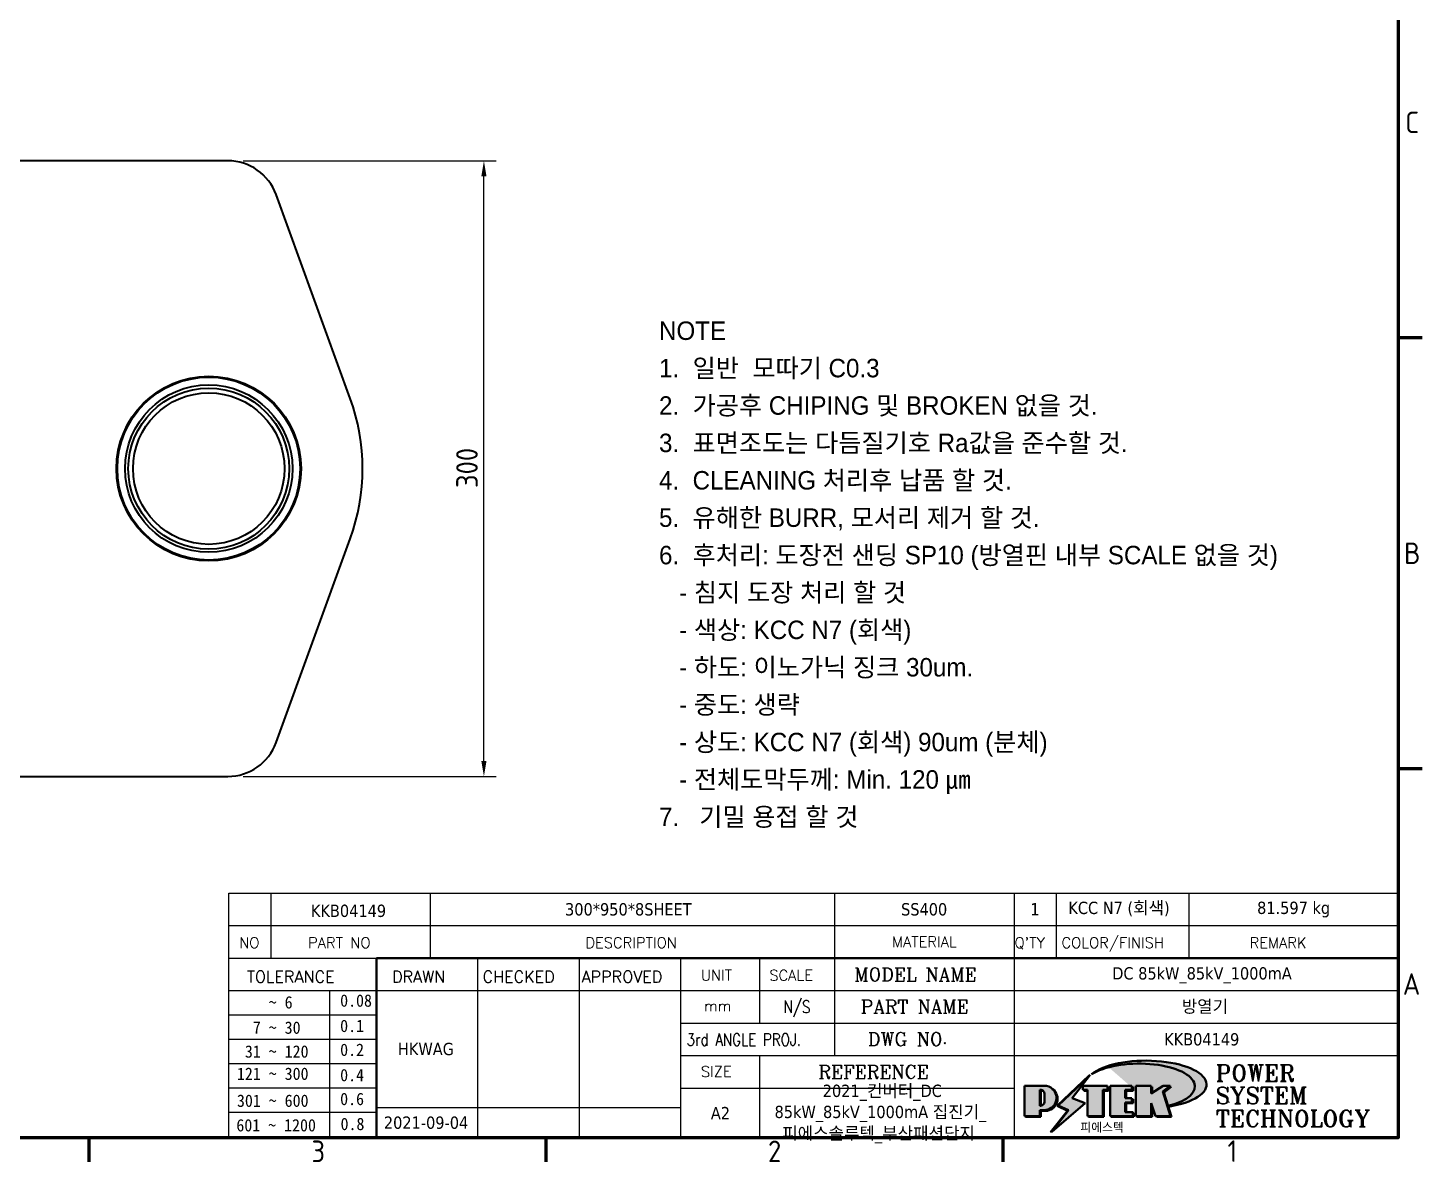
# Model space of a CAD drawing. Header units: millimetres. Extents: x 0 to 1782, y 0 to 1260.
# Drawn here: x 1084 to 1764, y 18 to 571 of the extents above; entities that cross this region are included whole.
import ezdxf
from ezdxf.enums import TextEntityAlignment as Align

# ---------------------------------------------------------------- set-up
doc = ezdxf.new("R2010")
doc.units = ezdxf.units.MM
doc.header["$LTSCALE"] = 3
doc.layers.get('0').update_dxf_attribs({"color": 3, "lineweight": 25})
for name, color, linetype, lineweight in [('가시적인 것(ISO)', 3, 'Continuous', 40), ('경계(ISO)', 7, 'Continuous', 70), ('기호(ISO)', 7, 'Continuous', 25), ('제목(ISO)', 7, 'Continuous', 50), ('치수(ISO)', 7, 'Continuous', 25), ('해치(ISO)', 7, 'Continuous', 18)]:
    doc.layers.add(name, color=color, linetype=linetype, lineweight=lineweight)
doc.styles.add('HAN_291', font='')
doc.styles.add('HAN_370', font='', dxfattribs={"width": 2})
doc.styles.add('ISO Proportional', font='arial.ttf')
doc.styles.add('RC_284', font='ROMANC.shx')
doc.styles.add('RC_287', font='ROMANC.shx')
doc.styles.add('RC_292', font='ROMANC.shx')
doc.styles.add('ROMANT_294', font='romant.shx')
doc.styles.add('문자 텍스트_PSTEK_POSCO', font='isocp.shx')
doc.styles.add('치수 텍스트_PSTEK_POSCO', font='isocp.shx')
doc.styles.add('텍스트 스타일198', font='tahoma.ttf')
doc.styles.add('텍스트 스타일333', font='ROMANC.shx', dxfattribs={"width": 0.800000011920929})
doc.styles.get('HAN_291').set_extended_font_data('GulimChe')
doc.styles.get('HAN_370').set_extended_font_data('GulimChe')
doc.dimstyles.new('치수_PSTEK_POSCO', dxfattribs={"dimscale": 3, "dimtxt": 3.5, "dimasz": 2.5, "dimexe": 2, "dimexo": 2.5, "dimgap": 1, "dimtad": 1, "dimrnd": 1e-08, "dimdsep": 46, "dimtxsty": '치수 텍스트_PSTEK_POSCO', "dimcen": 0.09, "dimdle": 10, "dimclrd": 7, "dimclre": 7, "dimclrt": 2, "dimadec": 1, "dimazin": 2, "dimtfac": 1, "dimtmove": 0, "dimatfit": 3, "dimfxl": 0, "dimtolj": 1, "dimlwd": -1, "dimlwe": -1, "dimarcsym": 0})

# ---------------------------------------------------------------- blocks, each defined once
blk = doc.blocks.new('경계 Default Border')
at = {"layer": '경계(ISO)'}
for p, q in [((584.0000152587891, 140), (587.9000091552734, 140)), ((584.0000152587891, 70), (587.9000091552734, 70)), ((371.25, 10), (371.25, 6.100000143051147)), ((445.4999923706055, 10), (445.4999923706055, 6.100000143051147)), ((519.7499847412109, 10), (519.7499847412109, 6.100000143051147))]:
    blk.add_line(p, q, dxfattribs=at)
at = {"layer": '경계(ISO)', "flags": 128}
blk.add_lwpolyline([(10, 10), (10, 410), (584.0000152587891, 410), (584.0000152587891, 10), (10, 10)], dxfattribs=at)
at = {"layer": '경계(ISO)', "color": 2, "char_height": 3.499999940395355, "attachment_point": 7, "style": '문자 텍스트_PSTEK_POSCO'}
for s, insert in [('C', (585.1519627901149, 173.2166269677691)), ('B', (584.9579818578792, 103.2166269677691)), ('A', (584.7668009327638, 33.24165676429402)), ('3', (407.4049628911206, 6.066626997571438)), ('2', (481.6073627700749, 6.066626997571438)), ('1', (556.2754104957878, 6.100000059604644))]:
    blk.add_mtext(s, dxfattribs=dict(at, insert=insert))
blk = doc.blocks.new('제목 블록 PSTEK')
for color, points in [(252, [(317.2195697678507, 17.0593801673321), (322.0326348870767, 21.62682475217465), (322.2781991042243, 21.94392121864296), (317.0471853425802, 16.97985676345368), (318.7512090904202, 16.1899260703855), (316.0018030350395, 12.71868385740789), (316.3356552234328, 13.00206718743325), (318.9235935156908, 16.2694494742633)]), (5, [(321.6183518841322, 17.4193704504104), (319.5281351041078, 18.24969419629727), (322.4505835294948, 22.02344462252142), (317.2195697678507, 17.0593801673321), (318.9235935156908, 16.2694494742633), (316.1741874603099, 12.79820726128571)]), (1, [(324.4839107253602, 19.60711530335299), (325.2419748254881, 19.60711530335299), (325.2419748254881, 20.25857663940324), (321.2266040451076, 20.25857663940324), (321.2266040451076, 19.60711530335299), (321.9846681452406, 19.60711530335299), (321.9846681452406, 15.3430047401139), (324.4839107253602, 15.3430047401139)]), (252, [(321.9846681452406, 19.60711530335299), (321.4042753185749, 19.60711530335299), (321.4042753185749, 19.45905590879572), (321.9846681452406, 19.45905590879572)]), (252, [(324.6615819988275, 19.45905590879572), (325.4196460989604, 19.45905590879572), (325.4196460989604, 20.11051724484596), (325.2419748254881, 20.11051724484596), (325.2419748254881, 19.60711530335299), (324.4839107253602, 19.60711530335299), (324.4839107253602, 15.3430047401139), (322.1623394187076, 15.3430047401139), (322.1623394187076, 15.19494534555726), (324.6615819988275, 15.19494534555726)]), (1, [(329.2277337269622, 20.25857663940324), (325.65654113025, 20.25857663940324), (325.65654113025, 15.3430047401139), (329.3580259941756, 15.3430047401139), (329.3580259941756, 15.9944660761648), (328.1137701654877, 15.9944660761648), (328.1137701654877, 17.56360607323003), (329.2277337269622, 17.56360607323003), (329.2277337269622, 18.25543873810179), (328.1137701654877, 18.25543873810179), (328.1137701654877, 19.60711530335299), (329.2277337269622, 19.60711530335299)]), (252, [(328.2914414389548, 19.45905590879572), (329.4054050004294, 19.45905590879572), (329.4054050004294, 20.11051724484596), (329.2277337269622, 20.11051724484596), (329.2277337269622, 19.60711530335299), (328.1137701654877, 19.60711530335299), (328.1137701654877, 18.25543873810179), (328.2914414389548, 18.25543873810179)]), (1, [(332.3312149849806, 20.25857663940324), (329.8592894925411, 20.25857663940324), (329.8592894925411, 15.3430047401139), (332.3312149849806, 15.3430047401139), (332.3312149849806, 17.4318630164523), (333.0701931098801, 15.3430047401139), (335.4855464857051, 15.3430047401139), (334.2514536401189, 19.30614745124769), (335.4379594596742, 20.25857663940324), (334.3071782107978, 20.25857663940324), (332.3312149849806, 18.99741471888304)]), (252, [(332.5088862584528, 20.1105172448466), (332.3312149849806, 20.1105172448466), (332.3312149849806, 18.99741471888368), (332.5088862584528, 19.11081371413894)]), (252, [(335.6156307331414, 20.11051724484596), (335.2535118015555, 20.11051724484596), (334.2514536401189, 19.30614745124769), (335.4855464857051, 15.3430047401139), (333.1954852176545, 15.3430047401139), (333.2478643833523, 15.19494534555726), (335.6632177591723, 15.19494534555726), (334.4291249135862, 19.15808805669106)]), (252, [(328.2914414389548, 17.41554667867274), (329.4054050004294, 17.41554667867274), (329.4054050004294, 18.10737934354514), (329.2277337269622, 18.10737934354514), (329.2277337269622, 17.56360607323003), (328.1137701654877, 17.56360607323003), (328.1137701654877, 15.9944660761648), (328.2914414389548, 15.9944660761648)]), (252, [(332.5088862584528, 16.92964231796647), (332.3312149849806, 17.43186301645164), (332.3312149849806, 15.3430047401139), (330.0369607660135, 15.3430047401139), (330.0369607660135, 15.19494534555726), (332.5088862584528, 15.19494534555726)]), (252, [(329.5356972676428, 15.8464066816075), (329.3580259941756, 15.8464066816075), (329.3580259941756, 15.3430047401139), (325.8342124037171, 15.3430047401139), (325.8342124037171, 15.19494534555726), (329.5356972676428, 15.19494534555726)])]:
    blk.add_hatch(color=color).paths.add_polyline_path(points)
h = blk.add_hatch(color=1)
edge = h.paths.add_edge_path(flags=0)
edge.add_line((314.2242174273352, 19.60711530335299), (314.2242174273352, 17.00126995915134))
edge.add_line((314.2242174273352, 17.00126995915134), (314.3485873187598, 17.00126995915134))
edge.add_arc((314.3485873187598, 17.6527312952023), 0.6514613360509371, 270, 360)
edge.add_line((315.0000486548106, 17.6527312952023), (315.0000486548106, 18.95565396730211))
edge.add_arc((314.3485873187598, 18.95565396730212), 0.6514613360508712, 0, 90)
edge.add_line((314.3485873187598, 19.60711530335299), (314.2242174273352, 19.60711530335299))
edge = h.paths.add_edge_path()
edge.add_arc((314.9847713324306, 18.28938669179658), 1.969189947606664, 269.9999999999959, 450)
edge.add_line((314.9847713324306, 20.25857663940318), (311.7664314776902, 20.25857663940324))
edge.add_line((311.7664314776902, 20.25857663940324), (311.7664314776902, 15.3430047401139))
edge.add_line((311.7664314776902, 15.3430047401139), (314.2242174273352, 15.3430047401139))
edge.add_line((314.2242174273352, 15.3430047401139), (314.2242174273352, 16.32019674418991))
edge.add_line((314.2242174273352, 16.32019674418991), (314.9847713324307, 16.32019674418991))
h = blk.add_hatch(color=252)
edge = h.paths.add_edge_path()
edge.add_arc((314.9847713324309, 18.28938669179657), 1.969189947606666, 270, 406.8278729790604)
edge.add_arc((315.1624426058984, 18.1413272972396), 1.969189947606962, -90, 53.560984836317004, ccw=False)
edge.add_line((315.1624426058984, 16.17213734963263), (314.4018887008024, 16.17213734963263))
edge.add_line((314.4018887008024, 16.17213734963263), (314.4018887008024, 15.19494534555726))
edge.add_line((314.4018887008024, 15.19494534555726), (311.9441027511573, 15.19494534555726))
edge.add_line((311.9441027511573, 15.19494534555726), (311.9441027511573, 15.3430047401139))
edge.add_line((311.9441027511573, 15.3430047401139), (314.2242174273352, 15.3430047401139))
edge.add_line((314.2242174273352, 15.3430047401139), (314.2242174273352, 16.32019674418991))
edge.add_line((314.2242174273352, 16.32019674418991), (314.9847713324309, 16.32019674418991))
h = blk.add_hatch(color=252)
edge = h.paths.add_edge_path()
edge.add_line((314.4018887008024, 19.45905590879572), (314.5262585922315, 19.45905590879572))
edge.add_arc((314.5262585922314, 18.80759457274939), 0.6514613360463194, 60.4189348879147, 90.00000000000318, ccw=False)
edge.add_arc((314.3485873187602, 18.95565396730057), 0.6514613360524251, 39.96992292766206, 90.00000000009999)
edge.add_line((314.3485873187591, 19.60711530335307), (314.2242174273352, 19.60711530335298))
edge.add_line((314.2242174273352, 19.60711530335299), (314.2242174273352, 17.00126995915134))
edge.add_line((314.2242174273352, 17.00126995915134), (314.3485873187591, 17.00126995915134))
edge.add_arc((314.3485873187568, 17.652731295233), 0.6514613360816299, 270.0000000002, 274.6930825552478)
edge.add_line((314.4018887008024, 17.0034541317032), (314.4018887008024, 19.45905590879572))
at = {"layer": '해치(ISO)', "true_color": 0x27d1fc}
h = blk.add_hatch(color=140, dxfattribs=at)
edge = h.paths.add_edge_path()
edge.add_ellipse((330.3660919371412, 20.15576403068321), major_axis=(9.100907360794343, 0), ratio=0.4069904968023172, start_angle=301.3098473703837, end_angle=507.7436900681698)
edge.add_ellipse((331.5340919371412, 20.4634168429492), major_axis=(-9.82350664112931, 0), ratio=0.3942600559756514, start_angle=111.51207141178469, end_angle=334.47025347086895, ccw=False)
edge.add_line((335.1363447531188, 16.8601935978785), (335.0955236905705, 16.99119398620872))
at = {"color": 180}
for p, q in [((182.475792979055, 11.79100474011392), (182.4757929790549, 51.56524660363496)), ((182.4757929790549, 51.56524660363496), (372.4757929537551, 51.56524660363496)), ((189.2651435055721, 51.56524660363496), (189.2651435055722, 41.00524660363494)), ((215.2152739891528, 41.00524660363494), (215.2152739891528, 51.56524660363496)), ((280.8758854511282, 51.56524660363496), (280.8758854511282, 41.00524660363494)), ((310.0881549537552, 51.56524660363496), (310.0881549537553, 41.00524660363494)), ((316.9044520275131, 51.56524660363496), (316.9044520275127, 41.00524660363494)), ((338.4566026226726, 51.56524660363496), (338.4566026226727, 41.00524660363494)), ((372.4757929537551, 51.56524660363496), (372.4757929537551, 11.79100474011389)), ((182.475792979055, 46.2852466036349), (372.4757929537551, 46.28524660363492)), ((182.475792979055, 41.00524660363493), (206.451475290024, 41.00524660363493)), ((222.9401812389276, 11.79100474011392), (222.9401812389276, 41.00524660363494)), ((239.4288871878316, 11.79100474011392), (239.4288871878316, 41.00524660363494)), ((255.9175931367356, 11.79100474011392), (255.9175931367356, 41.00524660363494)), ((268.6918866058747, 41.00524660363494), (268.6918866058747, 30.44524660363498)), ((280.8758854511282, 41.00524660363494), (280.8758854511282, 25.16524660363502)), ((310.088154953755, 41.00524660363494), (310.088154953755, 11.79100474011392)), ((182.475792979055, 35.72524660363497), (206.451475290024, 35.72524660363497)), ((198.8621818849491, 12.02524660363491), (198.8621818849491, 35.72524660363497)), ((206.451475290024, 35.72524660363497), (372.4757929537551, 35.72524660363497)), ((182.475792979055, 31.77524660363492), (206.451475290024, 31.77524660363492)), ((255.917593136736, 30.44524660363498), (372.4757929537552, 30.44524660363501)), ((182.475792979055, 27.82524660363487), (206.451475290024, 27.82524660363487)), ((255.9175931367359, 25.16524660363502), (372.4757929537552, 25.165246603635)), ((268.6918866058744, 25.16524660363502), (268.6918866058744, 11.79100474011392)), ((182.475792979055, 23.87524660363505), (206.451475290024, 23.87524660363505)), ((182.475792979055, 19.92524660363478), (206.451475290024, 19.92524660363478)), ((255.9175931367359, 19.88524660363481), (310.0881549537553, 19.88524660363481)), ((182.475792979055, 15.97524660363496), (206.451475290024, 15.97524660363496)), ((206.451475290024, 16.74100474011396), (255.9175931367359, 16.74100474011396)), ((182.475792979055, 11.79100474011392), (372.4757929537551, 11.79100474011389))]:
    blk.add_line(p, q, dxfattribs=at)
at = {"color": 7, "lineweight": 50}
for p, q in [((206.4514752900237, 11.79100474011392), (206.4514752900237, 41.00524660363494)), ((206.451475290024, 41.00524660363494), (372.4757929537551, 41.00524660363496))]:
    blk.add_line(p, q, dxfattribs=at)
at = {"color": 7}
for p, q in [((322.2781991042243, 21.94392121864296), (317.0471853425802, 16.97985676345368)), ((322.4505835294948, 22.02344462252142), (317.2195697678507, 17.0593801673321)), ((317.2195697678507, 17.0593801673321), (322.0326348870767, 21.62682475217465)), ((319.5281351041078, 18.24969419629727), (322.4505835294948, 22.02344462252142)), ((322.0326348870767, 21.62682475217465), (322.2781991042243, 21.94392121864296)), ((311.7664314776902, 20.25900474011391), (311.7664314776902, 15.34300474011391)), ((314.9847713324309, 20.25857663940324), (311.7664314776902, 20.25857663940324)), ((314.9847713324309, 20.25857663940324), (311.7664314776902, 20.25857663940324)), ((311.7664314776902, 20.25857663940324), (311.7664314776902, 15.3430047401139)), ((314.2242174273352, 17.00126995915134), (314.2242174273352, 19.60711530335299)), ((314.2242174273352, 19.60711530335299), (314.3485873187591, 19.60711530335299)), ((314.3485873187591, 19.60711530335299), (314.2242174273352, 19.60711530335299)), ((314.2242174273352, 19.60711530335299), (314.2242174273352, 17.00126995915134)), ((314.2242174273352, 17.00126995915134), (314.2242174273352, 19.60711530335299)), ((314.2242174273352, 19.60711530335299), (314.3485873187591, 19.60711530335299)), ((314.4018887008024, 19.45905590879572), (314.5262585922314, 19.45905590879572)), ((314.4018887008024, 17.0034541317032), (314.4018887008024, 19.45905590879572)), ((315.0000486548106, 18.95565396730275), (315.0000486548106, 17.65273129520161)), ((315.0000486548106, 18.95565396730275), (315.0000486548106, 17.65273129520161)), ((321.6183518841322, 17.4193704504104), (319.5281351041078, 18.24969419629727)), ((325.2419748254881, 20.25857663940324), (321.2266040451076, 20.25857663940324)), ((321.2266040451076, 20.25857663940324), (321.2266040451076, 19.60711530335299)), ((325.2419748254881, 20.25857663940324), (321.2266040451076, 20.25857663940324)), ((321.2266040451076, 20.25857663940324), (321.2266040451076, 19.60711530335299)), ((321.2266040451076, 19.60711530335299), (321.9846681452406, 19.60711530335299)), ((321.2266040451076, 19.60711530335299), (321.9846681452406, 19.60711530335299)), ((321.4042753185749, 19.60711530335299), (321.4042753185749, 19.45905590879572)), ((321.9846681452406, 19.60711530335299), (321.4042753185749, 19.60711530335299)), ((321.4042753185749, 19.45905590879572), (321.9846681452406, 19.45905590879572)), ((321.9846681452406, 19.60711530335299), (321.9846681452406, 15.3430047401139)), ((321.9846681452406, 19.45905590879572), (321.9846681452406, 19.60711530335299)), ((321.9846681452406, 19.60711530335299), (321.9846681452406, 15.3430047401139)), ((324.4839107253602, 19.60711530335299), (325.2419748254881, 19.60711530335299)), ((324.4839107253602, 15.3430047401139), (324.4839107253602, 19.60711530335299)), ((325.2419748254881, 19.60711530335299), (324.4839107253602, 19.60711530335299)), ((324.4839107253602, 19.60711530335299), (324.4839107253602, 15.3430047401139)), ((324.4839107253602, 19.60711530335299), (325.2419748254881, 19.60711530335299)), ((324.4839107253602, 15.3430047401139), (324.4839107253602, 19.60711530335299)), ((324.6615819988275, 19.45905590879572), (325.4196460989604, 19.45905590879572)), ((324.6615819988275, 15.19494534555726), (324.6615819988275, 19.45905590879572)), ((325.2419748254881, 19.60711530335299), (325.2419748254881, 20.25857663940324)), ((325.2419748254881, 19.60711530335299), (325.2419748254881, 20.25857663940324)), ((325.4196460989604, 20.11051724484596), (325.2419748254881, 20.11051724484596)), ((325.2419748254881, 20.11051724484596), (325.2419748254881, 19.60711530335299)), ((325.4196460989604, 19.45905590879572), (325.4196460989604, 20.11051724484596)), ((329.2277337269622, 20.25857663940324), (325.65654113025, 20.25857663940324)), ((325.65654113025, 20.25857663940324), (325.65654113025, 15.3430047401139)), ((325.65654113025, 20.25857663940324), (325.65654113025, 15.3430047401139)), ((329.2277337269622, 20.25857663940324), (325.65654113025, 20.25857663940324)), ((328.1137701654877, 18.25543873810179), (328.1137701654877, 19.60711530335299)), ((328.1137701654877, 19.60711530335299), (329.2277337269622, 19.60711530335299)), ((329.2277337269622, 19.60711530335299), (328.1137701654877, 19.60711530335299)), ((328.1137701654877, 19.60711530335299), (328.1137701654877, 18.25543873810179)), ((328.1137701654877, 18.25543873810179), (328.1137701654877, 19.60711530335299)), ((328.1137701654877, 19.60711530335299), (329.2277337269622, 19.60711530335299)), ((329.2277337269622, 18.25543873810179), (328.1137701654877, 18.25543873810179)), ((328.1137701654877, 18.25543873810179), (328.2914414389548, 18.25543873810179)), ((329.2277337269622, 18.25543873810179), (328.1137701654877, 18.25543873810179)), ((328.2914414389548, 18.25543873810179), (328.2914414389548, 19.45905590879572)), ((328.2914414389548, 19.45905590879572), (329.4054050004294, 19.45905590879572)), ((329.2277337269622, 19.60711530335299), (329.2277337269622, 20.25857663940324)), ((329.2277337269622, 19.60711530335299), (329.2277337269622, 20.25857663940324)), ((329.4054050004294, 20.11051724484596), (329.2277337269622, 20.11051724484596)), ((329.2277337269622, 20.11051724484596), (329.2277337269622, 19.60711530335299)), ((329.2277337269622, 17.56360607323003), (329.2277337269622, 18.25543873810179)), ((329.2277337269622, 17.56360607323003), (329.2277337269622, 18.25543873810179)), ((329.4054050004294, 19.45905590879572), (329.4054050004294, 20.11051724484596)), ((332.3312149849806, 20.25857663940324), (329.8592894925411, 20.25857663940324)), ((329.8592894925411, 20.25857663940324), (329.8592894925411, 15.3430047401139)), ((329.8592894925411, 20.25857663940324), (329.8592894925411, 15.3430047401139)), ((332.3312149849806, 20.25857663940324), (329.8592894925411, 20.25857663940324)), ((334.3071782107978, 20.25857663940324), (332.3312149849806, 18.99741471888304)), ((332.3312149849806, 18.99741471888304), (332.3312149849806, 20.25857663940324)), ((334.3071782107978, 20.25857663940324), (332.3312149849806, 18.99741471888304)), ((332.3312149849806, 18.99741471888304), (332.3312149849806, 20.25857663940324)), ((332.5088862584528, 20.1105172448466), (332.3312149849806, 20.1105172448466)), ((332.3312149849806, 20.1105172448466), (332.3312149849806, 18.99741471888368)), ((332.3312149849806, 18.99741471888368), (332.5088862584528, 19.11081371413894)), ((332.5088862584528, 19.11081371413894), (332.5088862584528, 20.1105172448466)), ((334.2514536401189, 19.30614745124769), (335.4379594596742, 20.25857663940324)), ((334.2514536401189, 19.30614745124769), (335.4379594596742, 20.25857663940324)), ((335.2535118015555, 20.11051724484596), (334.2514536401189, 19.30614745124769)), ((335.4855464857051, 15.3430047401139), (334.2514536401189, 19.30614745124769)), ((334.2514536401189, 19.30614745124769), (335.4855464857051, 15.3430047401139)), ((335.4855464857051, 15.3430047401139), (334.2514536401189, 19.30614745124769)), ((335.4379594596742, 20.25857663940324), (334.3071782107978, 20.25857663940324)), ((335.4379594596742, 20.25857663940324), (334.3071782107978, 20.25857663940324)), ((334.4291249135862, 19.15808805669104), (335.6156307331414, 20.11051724484596)), ((335.6632177591723, 15.19494534555726), (334.4291249135862, 19.15808805669104)), ((335.6156307331414, 20.11051724484596), (335.2535118015555, 20.11051724484596)), ((314.3485873187591, 17.00126995915134), (314.2242174273352, 17.00126995915134)), ((314.2242174273352, 17.00126995915134), (314.3485873187591, 17.00126995915134)), ((314.3485873187591, 17.00126995915134), (314.2242174273352, 17.00126995915134)), ((314.2242174273352, 16.32019674418991), (314.9847713324309, 16.32019674418991)), ((314.2242174273352, 15.3430047401139), (314.2242174273352, 16.32019674418991)), ((314.9847713324309, 16.32019674418991), (314.2242174273352, 16.32019674418991)), ((314.2242174273352, 16.32019674418991), (314.2242174273352, 15.3430047401139)), ((314.2242174273352, 16.32019674418991), (314.9847713324309, 16.32019674418991)), ((314.2242174273352, 15.3430047401139), (314.2242174273352, 16.32019674418991)), ((314.4018887008024, 16.17213734963263), (315.162442605898, 16.17213734963263)), ((314.4018887008024, 15.19494534555726), (314.4018887008024, 16.17213734963263)), ((318.7512090904202, 16.1899260703855), (316.0018030350395, 12.71868385740789)), ((316.1741874603099, 12.79820726128571), (321.6183518841322, 17.4193704504104)), ((318.9235935156908, 16.2694494742633), (316.1741874603099, 12.79820726128571)), ((316.3356552234328, 13.00206718743325), (318.9235935156908, 16.2694494742633)), ((317.0471853425802, 16.97985676345368), (318.7512090904202, 16.1899260703855)), ((318.9235935156908, 16.2694494742633), (317.2195697678507, 17.0593801673321)), ((317.2195697678507, 17.0593801673321), (318.9235935156908, 16.2694494742633)), ((328.1137701654877, 17.56360607323003), (329.2277337269622, 17.56360607323003)), ((328.1137701654877, 15.9944660761648), (328.1137701654877, 17.56360607323003)), ((329.2277337269622, 17.56360607323003), (328.1137701654877, 17.56360607323003)), ((328.1137701654877, 17.56360607323003), (328.1137701654877, 15.9944660761648)), ((328.1137701654877, 17.56360607323003), (329.2277337269622, 17.56360607323003)), ((328.1137701654877, 15.9944660761648), (328.1137701654877, 17.56360607323003)), ((329.3580259941756, 15.9944660761648), (328.1137701654877, 15.9944660761648)), ((328.1137701654877, 15.9944660761648), (328.2914414389548, 15.9944660761648)), ((329.3580259941756, 15.9944660761648), (328.1137701654877, 15.9944660761648)), ((328.2914414389548, 15.9944660761648), (328.2914414389548, 17.41554667867274)), ((328.2914414389548, 17.41554667867274), (329.4054050004294, 17.41554667867274)), ((329.4054050004294, 18.10737934354514), (329.2277337269622, 18.10737934354514)), ((329.2277337269622, 18.10737934354514), (329.2277337269622, 17.56360607323003)), ((329.3580259941756, 15.3430047401139), (329.3580259941756, 15.9944660761648)), ((329.3580259941756, 15.3430047401139), (329.3580259941756, 15.9944660761648)), ((329.4054050004294, 17.41554667867274), (329.4054050004294, 18.10737934354514)), ((332.3312149849806, 17.4318630164523), (333.0701931098801, 15.3430047401139)), ((332.3312149849806, 15.3430047401139), (332.3312149849806, 17.4318630164523)), ((332.5088862584528, 16.92964231796647), (332.3312149849806, 17.43186301645164)), ((332.3312149849806, 17.43186301645164), (332.3312149849806, 15.3430047401139)), ((332.3312149849806, 17.4318630164523), (333.0701931098801, 15.3430047401139)), ((332.3312149849806, 15.3430047401139), (332.3312149849806, 17.4318630164523)), ((332.5088862584528, 15.19494534555726), (332.5088862584528, 16.92964231796647)), ((345.0447381189468, 17.50375595811051), (344.9867755289346, 17.689895936919)), ((311.7664314776902, 15.3430047401139), (314.2242174273352, 15.3430047401139)), ((311.7664314776902, 15.3430047401139), (314.2242174273352, 15.3430047401139)), ((314.2242174273352, 15.3430047401139), (311.9441027511573, 15.3430047401139)), ((311.9441027511573, 15.3430047401139), (311.9441027511573, 15.19494534555726)), ((311.9441027511573, 15.19494534555726), (314.4018887008024, 15.19494534555726)), ((321.9846681452406, 15.3430047401139), (324.4839107253602, 15.3430047401139)), ((321.9846681452406, 15.3430047401139), (324.4839107253602, 15.3430047401139)), ((324.4839107253602, 15.3430047401139), (322.1623394187076, 15.3430047401139)), ((322.1623394187076, 15.3430047401139), (322.1623394187076, 15.19494534555726)), ((322.1623394187076, 15.19494534555726), (324.6615819988275, 15.19494534555726)), ((325.65654113025, 15.3430047401139), (329.3580259941756, 15.3430047401139)), ((325.65654113025, 15.3430047401139), (329.3580259941756, 15.3430047401139)), ((329.3580259941756, 15.3430047401139), (325.8342124037171, 15.3430047401139)), ((325.8342124037171, 15.3430047401139), (325.8342124037171, 15.19494534555726)), ((325.8342124037171, 15.19494534555726), (329.5356972676428, 15.19494534555726)), ((329.5356972676428, 15.8464066816075), (329.3580259941756, 15.8464066816075)), ((329.3580259941756, 15.8464066816075), (329.3580259941756, 15.3430047401139)), ((329.5356972676428, 15.19494534555726), (329.5356972676428, 15.8464066816075)), ((329.8592894925411, 15.3430047401139), (332.3312149849806, 15.3430047401139)), ((329.8592894925411, 15.3430047401139), (332.3312149849806, 15.3430047401139)), ((332.3312149849806, 15.3430047401139), (330.0369607660135, 15.3430047401139)), ((330.0369607660135, 15.3430047401139), (330.0369607660135, 15.19494534555726)), ((330.0369607660135, 15.19494534555726), (332.5088862584528, 15.19494534555726)), ((333.0701931098801, 15.3430047401139), (335.4855464857051, 15.3430047401139)), ((333.0701931098801, 15.3430047401139), (335.4855464857051, 15.3430047401139)), ((335.4855464857051, 15.3430047401139), (333.1954852176545, 15.3430047401139)), ((333.1954852176545, 15.3430047401139), (333.2478643833523, 15.19494534555726)), ((333.2478643833523, 15.19494534555726), (335.6632177591723, 15.19494534555726)), ((316.0018030350395, 12.71868385740789), (316.3356552234328, 13.00206718743325))]:
    blk.add_line(p, q, dxfattribs=at)
at = {"color": 5}
for p, q in [((322.4505835294948, 22.02344462252142), (317.2195697678507, 17.0593801673321)), ((319.5281351041078, 18.24969419629727), (322.4505835294948, 22.02344462252142)), ((321.6183518841322, 17.4193704504104), (319.5281351041078, 18.24969419629727)), ((316.1741874603099, 12.79820726128571), (321.6183518841322, 17.4193704504104)), ((318.9235935156908, 16.2694494742633), (316.1741874603099, 12.79820726128571)), ((317.2195697678507, 17.0593801673321), (318.9235935156908, 16.2694494742633))]:
    blk.add_line(p, q, dxfattribs=at)
at = {"color": 1}
for p, q in [((314.9847713324309, 20.25857663940324), (311.7664314776902, 20.25857663940324)), ((311.7664314776902, 20.25857663940324), (311.7664314776902, 15.3430047401139)), ((314.2242174273352, 17.00126995915134), (314.2242174273352, 19.60711530335299)), ((314.2242174273352, 19.60711530335299), (314.3485873187591, 19.60711530335299)), ((315.0000486548106, 18.95565396730275), (315.0000486548106, 17.65273129520161)), ((325.2419748254881, 20.25857663940324), (321.2266040451076, 20.25857663940324)), ((321.2266040451076, 20.25857663940324), (321.2266040451076, 19.60711530335299)), ((321.2266040451076, 19.60711530335299), (321.9846681452406, 19.60711530335299)), ((321.9846681452406, 19.60711530335299), (321.9846681452406, 15.3430047401139)), ((324.4839107253602, 19.60711530335299), (325.2419748254881, 19.60711530335299)), ((324.4839107253602, 15.3430047401139), (324.4839107253602, 19.60711530335299)), ((325.2419748254881, 19.60711530335299), (325.2419748254881, 20.25857663940324)), ((329.2277337269622, 20.25857663940324), (325.65654113025, 20.25857663940324)), ((325.65654113025, 20.25857663940324), (325.65654113025, 15.3430047401139)), ((328.1137701654877, 18.25543873810179), (328.1137701654877, 19.60711530335299)), ((328.1137701654877, 19.60711530335299), (329.2277337269622, 19.60711530335299)), ((329.2277337269622, 18.25543873810179), (328.1137701654877, 18.25543873810179)), ((329.2277337269622, 19.60711530335299), (329.2277337269622, 20.25857663940324)), ((329.2277337269622, 17.56360607323003), (329.2277337269622, 18.25543873810179)), ((332.3312149849806, 20.25857663940324), (329.8592894925411, 20.25857663940324)), ((329.8592894925411, 20.25857663940324), (329.8592894925411, 15.3430047401139)), ((334.3071782107978, 20.25857663940324), (332.3312149849806, 18.99741471888304)), ((332.3312149849806, 18.99741471888304), (332.3312149849806, 20.25857663940324)), ((334.2514536401189, 19.30614745124769), (335.4379594596742, 20.25857663940324)), ((335.4855464857051, 15.3430047401139), (334.2514536401189, 19.30614745124769)), ((335.4379594596742, 20.25857663940324), (334.3071782107978, 20.25857663940324)), ((314.3485873187591, 17.00126995915134), (314.2242174273352, 17.00126995915134)), ((314.2242174273352, 16.32019674418991), (314.9847713324309, 16.32019674418991)), ((314.2242174273352, 15.3430047401139), (314.2242174273352, 16.32019674418991)), ((328.1137701654877, 17.56360607323003), (329.2277337269622, 17.56360607323003)), ((328.1137701654877, 15.9944660761648), (328.1137701654877, 17.56360607323003)), ((329.3580259941756, 15.9944660761648), (328.1137701654877, 15.9944660761648)), ((329.3580259941756, 15.3430047401139), (329.3580259941756, 15.9944660761648)), ((332.3312149849806, 17.4318630164523), (333.0701931098801, 15.3430047401139)), ((332.3312149849806, 15.3430047401139), (332.3312149849806, 17.4318630164523)), ((311.7664314776902, 15.3430047401139), (314.2242174273352, 15.3430047401139)), ((321.9846681452406, 15.3430047401139), (324.4839107253602, 15.3430047401139)), ((325.65654113025, 15.3430047401139), (329.3580259941756, 15.3430047401139)), ((329.8592894925411, 15.3430047401139), (332.3312149849806, 15.3430047401139)), ((333.0701931098801, 15.3430047401139), (335.4855464857051, 15.3430047401139))]:
    blk.add_line(p, q, dxfattribs=at)
at = {"color": 7}
for centre, radius, start, end in [((314.3485873187598, 18.95565396730211), 0.6514613360508712, 0, 90), ((314.3485873187602, 18.95565396730057), 0.6514613360524251, 39.96992292766117, 90), ((314.3485873187598, 18.95565396730212), 0.6514613360508712, 0, 90), ((314.5262585922314, 18.80759457274939), 0.6514613360463193, 60.41893488791137, 90), ((314.9847713324309, 18.28938669179658), 1.969189947606665, 270, 90), ((314.9847713324309, 18.28938669179658), 1.969189947606665, 270, 90), ((314.9847713324307, 18.2893866917965), 1.969189947606594, 270, 46.82787297909833), ((315.1624426058984, 18.1413272972396), 1.969189947606961, 270, 53.56098483636067), ((314.3485873187597, 17.65273129520228), 0.6514613360509381, 270, 0), ((314.3485873187598, 17.6527312952023), 0.6514613360509381, 270, 0), ((314.3485873187568, 17.652731295233), 0.6514613360816299, 270, 274.6930825552478)]:
    blk.add_arc(centre, radius, start, end, dxfattribs=at)
at = {"color": 1}
for centre, radius, start, end in [((314.3485873187598, 18.95565396730211), 0.6514613360508712, 0, 90), ((314.9847713324309, 18.28938669179657), 1.969189947606665, 270, 90), ((314.3485873187598, 17.6527312952023), 0.6514613360509381, 270, 0)]:
    blk.add_arc(centre, radius, start, end, dxfattribs=at)
at = {"layer": '제목(ISO)', "lineweight": 18}
blk.add_line((182.475792979055, 35.72500474011393), (182.475792979055, 11.79100474011392), dxfattribs=at)
at = {"layer": '제목(ISO)'}
for p, q in [((322.2781991042243, 21.94392121864296), (317.0471853425802, 16.97985676345368)), ((322.4505835294948, 22.02344462252142), (317.2195697678507, 17.0593801673321)), ((317.2195697678507, 17.0593801673321), (322.0326348870767, 21.62682475217465)), ((319.5281351041078, 18.24969419629727), (322.4505835294948, 22.02344462252142)), ((322.0326348870767, 21.62682475217465), (322.2781991042243, 21.94392121864296)), ((314.9847713324306, 20.25857663940324), (311.7664314776902, 20.25857663940324)), ((311.7664314776902, 20.25857663940324), (311.7664314776902, 15.3430047401139)), ((314.2242174273352, 17.00126995915134), (314.2242174273352, 19.60711530335299)), ((314.2242174273352, 19.60711530335299), (314.3485873187598, 19.60711530335299)), ((314.3485873187591, 19.60711530335299), (314.2242174273352, 19.60711530335299)), ((314.2242174273352, 19.60711530335299), (314.2242174273352, 17.00126995915134)), ((314.4018887008024, 19.45905590879572), (314.5262585922314, 19.45905590879572)), ((314.4018887008024, 17.0034541317032), (314.4018887008024, 19.45905590879572)), ((315.0000486548106, 18.95565396730211), (315.0000486548106, 17.6527312952023)), ((321.6183518841322, 17.4193704504104), (319.5281351041078, 18.24969419629727)), ((325.2419748254881, 20.25857663940324), (321.2266040451076, 20.25857663940324)), ((321.2266040451076, 20.25857663940324), (321.2266040451076, 19.60711530335299)), ((321.2266040451076, 19.60711530335299), (321.9846681452406, 19.60711530335299)), ((321.9846681452406, 19.60711530335299), (321.4042753185749, 19.60711530335299)), ((321.4042753185749, 19.60711530335299), (321.4042753185749, 19.45905590879572)), ((321.4042753185749, 19.45905590879572), (321.9846681452406, 19.45905590879572)), ((321.9846681452406, 19.60711530335299), (321.9846681452406, 15.3430047401139)), ((321.9846681452406, 19.45905590879572), (321.9846681452406, 19.60711530335299)), ((324.4839107253602, 19.60711530335299), (325.2419748254881, 19.60711530335299)), ((324.4839107253602, 15.3430047401139), (324.4839107253602, 19.60711530335299)), ((325.2419748254881, 19.60711530335299), (324.4839107253602, 19.60711530335299)), ((324.4839107253602, 19.60711530335299), (324.4839107253602, 15.3430047401139)), ((324.6615819988275, 19.45905590879572), (325.4196460989604, 19.45905590879572)), ((324.6615819988275, 15.19494534555726), (324.6615819988275, 19.45905590879572)), ((325.2419748254881, 19.60711530335299), (325.2419748254881, 20.25857663940324)), ((325.4196460989604, 20.11051724484596), (325.2419748254881, 20.11051724484596)), ((325.2419748254881, 20.11051724484596), (325.2419748254881, 19.60711530335299)), ((325.4196460989604, 19.45905590879572), (325.4196460989604, 20.11051724484596)), ((329.2277337269622, 20.25857663940324), (325.65654113025, 20.25857663940324)), ((325.65654113025, 20.25857663940324), (325.65654113025, 15.3430047401139)), ((328.1137701654877, 18.25543873810179), (328.1137701654877, 19.60711530335299)), ((328.1137701654877, 19.60711530335299), (329.2277337269622, 19.60711530335299)), ((329.2277337269622, 19.60711530335299), (328.1137701654877, 19.60711530335299)), ((328.1137701654877, 19.60711530335299), (328.1137701654877, 18.25543873810179)), ((329.2277337269622, 18.25543873810179), (328.1137701654877, 18.25543873810179)), ((328.1137701654877, 18.25543873810179), (328.2914414389548, 18.25543873810179)), ((328.2914414389548, 19.45905590879572), (329.4054050004294, 19.45905590879572)), ((328.2914414389548, 18.25543873810179), (328.2914414389548, 19.45905590879572)), ((329.2277337269622, 19.60711530335299), (329.2277337269622, 20.25857663940324)), ((329.4054050004294, 20.11051724484596), (329.2277337269622, 20.11051724484596)), ((329.2277337269622, 20.11051724484596), (329.2277337269622, 19.60711530335299)), ((329.2277337269622, 17.56360607323003), (329.2277337269622, 18.25543873810179)), ((329.4054050004294, 19.45905590879572), (329.4054050004294, 20.11051724484596)), ((332.3312149849806, 20.25857663940324), (329.8592894925411, 20.25857663940324)), ((329.8592894925411, 20.25857663940324), (329.8592894925411, 15.3430047401139)), ((334.3071782107978, 20.25857663940324), (332.3312149849806, 18.99741471888304)), ((332.3312149849806, 18.99741471888304), (332.3312149849806, 20.25857663940324)), ((332.5088862584528, 20.1105172448466), (332.3312149849806, 20.1105172448466)), ((332.3312149849806, 20.1105172448466), (332.3312149849806, 18.99741471888368)), ((332.3312149849806, 18.99741471888368), (332.5088862584528, 19.11081371413894)), ((332.5088862584528, 19.11081371413894), (332.5088862584528, 20.1105172448466)), ((334.2514536401189, 19.30614745124769), (335.4379594596742, 20.25857663940324)), ((335.2535118015555, 20.11051724484596), (334.2514536401189, 19.30614745124769)), ((335.4855464857051, 15.3430047401139), (334.2514536401189, 19.30614745124769)), ((334.2514536401189, 19.30614745124769), (335.4855464857051, 15.3430047401139)), ((335.4379594596742, 20.25857663940324), (334.3071782107978, 20.25857663940324)), ((334.4291249135862, 19.15808805669106), (335.6156307331414, 20.11051724484596)), ((335.6632177591723, 15.19494534555726), (334.4291249135862, 19.15808805669106)), ((335.6156307331414, 20.11051724484596), (335.2535118015555, 20.11051724484596)), ((314.3485873187598, 17.00126995915134), (314.2242174273352, 17.00126995915134)), ((314.2242174273352, 17.00126995915134), (314.3485873187591, 17.00126995915134)), ((314.2242174273352, 15.3430047401139), (314.2242174273352, 16.32019674418991)), ((314.2242174273352, 16.32019674418991), (314.9847713324307, 16.32019674418991)), ((314.9847713324309, 16.32019674418991), (314.2242174273352, 16.32019674418991)), ((314.2242174273352, 16.32019674418991), (314.2242174273352, 15.3430047401139)), ((314.4018887008024, 15.19494534555726), (314.4018887008024, 16.17213734963263)), ((314.4018887008024, 16.17213734963263), (315.1624426058984, 16.17213734963263)), ((318.7512090904202, 16.1899260703855), (316.0018030350395, 12.71868385740789)), ((316.1741874603099, 12.79820726128571), (321.6183518841322, 17.4193704504104)), ((318.9235935156908, 16.2694494742633), (316.1741874603099, 12.79820726128571)), ((316.3356552234328, 13.00206718743325), (318.9235935156908, 16.2694494742633)), ((317.0471853425802, 16.97985676345368), (318.7512090904202, 16.1899260703855)), ((317.2195697678507, 17.0593801673321), (318.9235935156908, 16.2694494742633)), ((318.9235935156908, 16.2694494742633), (317.2195697678507, 17.0593801673321)), ((328.1137701654877, 15.9944660761648), (328.1137701654877, 17.56360607323003)), ((328.1137701654877, 17.56360607323003), (329.2277337269622, 17.56360607323003)), ((329.2277337269622, 17.56360607323003), (328.1137701654877, 17.56360607323003)), ((328.1137701654877, 17.56360607323003), (328.1137701654877, 15.9944660761648)), ((329.3580259941756, 15.9944660761648), (328.1137701654877, 15.9944660761648)), ((328.1137701654877, 15.9944660761648), (328.2914414389548, 15.9944660761648)), ((328.2914414389548, 17.41554667867274), (329.4054050004294, 17.41554667867274)), ((328.2914414389548, 15.9944660761648), (328.2914414389548, 17.41554667867274)), ((329.4054050004294, 18.10737934354514), (329.2277337269622, 18.10737934354514)), ((329.2277337269622, 18.10737934354514), (329.2277337269622, 17.56360607323003)), ((329.3580259941756, 15.3430047401139), (329.3580259941756, 15.9944660761648)), ((329.4054050004294, 17.41554667867274), (329.4054050004294, 18.10737934354514)), ((332.3312149849806, 15.3430047401139), (332.3312149849806, 17.4318630164523)), ((332.3312149849806, 17.4318630164523), (333.0701931098801, 15.3430047401139)), ((332.5088862584528, 16.92964231796647), (332.3312149849806, 17.43186301645164)), ((332.3312149849806, 17.43186301645164), (332.3312149849806, 15.3430047401139)), ((332.5088862584528, 15.19494534555726), (332.5088862584528, 16.92964231796647)), ((311.7664314776902, 15.3430047401139), (314.2242174273352, 15.3430047401139)), ((314.2242174273352, 15.3430047401139), (311.9441027511573, 15.3430047401139)), ((311.9441027511573, 15.3430047401139), (311.9441027511573, 15.19494534555726)), ((311.9441027511573, 15.19494534555726), (314.4018887008024, 15.19494534555726)), ((321.9846681452406, 15.3430047401139), (324.4839107253602, 15.3430047401139)), ((324.4839107253602, 15.3430047401139), (322.1623394187076, 15.3430047401139)), ((322.1623394187076, 15.3430047401139), (322.1623394187076, 15.19494534555726)), ((322.1623394187076, 15.19494534555726), (324.6615819988275, 15.19494534555726)), ((325.65654113025, 15.3430047401139), (329.3580259941756, 15.3430047401139)), ((329.3580259941756, 15.3430047401139), (325.8342124037171, 15.3430047401139)), ((325.8342124037171, 15.3430047401139), (325.8342124037171, 15.19494534555726)), ((325.8342124037171, 15.19494534555726), (329.5356972676428, 15.19494534555726)), ((329.5356972676428, 15.8464066816075), (329.3580259941756, 15.8464066816075)), ((329.3580259941756, 15.8464066816075), (329.3580259941756, 15.3430047401139)), ((329.5356972676428, 15.19494534555726), (329.5356972676428, 15.8464066816075)), ((329.8592894925411, 15.3430047401139), (332.3312149849806, 15.3430047401139)), ((332.3312149849806, 15.3430047401139), (330.0369607660135, 15.3430047401139)), ((330.0369607660135, 15.3430047401139), (330.0369607660135, 15.19494534555726)), ((330.0369607660135, 15.19494534555726), (332.5088862584528, 15.19494534555726)), ((333.0701931098801, 15.3430047401139), (335.4855464857051, 15.3430047401139)), ((335.4855464857051, 15.3430047401139), (333.1954852176545, 15.3430047401139)), ((333.1954852176545, 15.3430047401139), (333.2478643833523, 15.19494534555726)), ((333.2478643833523, 15.19494534555726), (335.6632177591723, 15.19494534555726)), ((316.0018030350395, 12.71868385740789), (316.3356552234328, 13.00206718743325))]:
    blk.add_line(p, q, dxfattribs=at)
at = {"layer": '제목(ISO)', "color": 4}
blk.add_line((335.1363447531188, 16.8601935978785), (335.0955236905705, 16.99119398620872), dxfattribs=at)
at = {"layer": '제목(ISO)'}
for centre, radius, start, end in [((314.3485873187598, 18.95565396730212), 0.6514613360508712, 0, 90), ((314.3485873187602, 18.95565396730057), 0.6514613360524251, 39.96992292766117, 90), ((314.5262585922314, 18.80759457274939), 0.6514613360463193, 60.41893488791137, 90), ((314.9847713324306, 18.28938669179658), 1.969189947606664, 46.82787297909431, 90), ((314.9847713324307, 18.2893866917965), 1.969189947606594, 270, 46.82787297909833), ((314.9847713324309, 18.28938669179657), 1.969189947606666, 270, 46.8278729790603), ((315.1624426058984, 18.1413272972396), 1.969189947606962, 270, 53.56098483631701), ((314.3485873187598, 17.6527312952023), 0.6514613360509371, 270, 0), ((314.3485873187568, 17.652731295233), 0.6514613360816299, 270, 274.6930825552478)]:
    blk.add_arc(centre, radius, start, end, dxfattribs=at)
at = {"layer": '제목(ISO)', "color": 4}
for centre, major_axis, ratio, start_param, end_param in [((331.5340919371412, 20.4634168429492), (9.82350664112931, 0), 0.3942600559756514, 5.087845455444478, 8.97919982663645), ((330.3660919371412, 20.15576403068321), (9.100907360794343, 0), 0.4069904968023172, 5.258848905294775, 8.861799147915196)]:
    blk.add_ellipse(centre, major_axis=major_axis, ratio=ratio, start_param=start_param, end_param=end_param, dxfattribs=at)
at = {"color": 2}
for s, height, style, p in [('NO', 1.742399930953979, 'RC_284', (184.135398793432, 42.62317362549192)), ('PART NO', 1.742399930953979, 'RC_284', (195.3359407378685, 42.62317362549192)), ('DESCRIPTION', 1.742399930953979, 'RC_284', (240.4025565652523, 42.62317362549192)), ("Q'TY", 1.742399930953979, 'RC_284', (310.1440786515383, 42.62317362549192)), ('COLOR/FINISH', 1.742399930953979, 'RC_284', (317.7725341324144, 42.62317362549192)), ('REMARK', 1.742399930953979, 'RC_284', (348.346649953877, 42.62317362549192)), (' TOLERANCE', 1.899999976158142, 'RC_287', (184.0872874387979, 37.00893196870329)), ('DRAWN', 1.899999976158142, 'RC_287', (208.9766620976279, 37.00893196870329)), ('CHECKED', 1.899999976158142, 'RC_287', (223.6856844514997, 37.00893196870329)), ('APPROVED', 1.899999976158142, 'RC_287', (239.7795453577791, 37.00893196870329)), ('UNIT', 1.742399930953979, 'RC_284', (259.1652673287452, 37.34317362549218)), ('SCALE', 1.742399930953979, 'RC_284', (270.2934779252897, 37.34317362549218)), ('MODEL NAME', 2.178000062704086, 'RC_292', (284.096330289083, 37.25462520371384)), ('    ~ 6', 2.000000029802322, 'HAN_291', (183.7721304966814, 32.8176515608431)), ('0.08', 2.000000029802322, 'HAN_291', (200.5467345600617, 33.09873600004101)), ('PART NAME', 2.178000062704086, 'RC_292', (285.1416959765849, 32.03045329421792)), ('mm', 1.742399930953979, 'RC_284', (259.6505418159997, 32.3543089683787)), ('  7 ~ 30', 2.000000029802322, 'HAN_291', (183.7721304966814, 28.70538114822415)), ('0.1', 2.000000029802322, 'HAN_291', (200.5467345600617, 28.98646558742206)), (' DWG NO.', 2.178000062704086, 'RC_292', (284.8124284083233, 26.75045329421772)), (' 31 ~ 120', 2.000000029802322, 'HAN_291', (183.7721304966814, 24.82628181916237)), ('0.2', 2.000000029802322, 'HAN_291', (200.5467345600617, 25.10736625836028)), ('121 ~ 300', 2.000000029802322, 'HAN_291', (183.7721304966814, 21.21401206133254)), ('0.4', 2.000000029802322, 'HAN_291', (200.5467345600617, 20.99509650053045)), ('SIZE', 1.742399930953979, 'RC_284', (259.1652673287452, 21.69497768947366)), ('REFERENCE', 2.178000062704086, 'RC_292', (278.2741065029841, 21.43214925458022)), ('301 ~ 600', 2.000000029802322, 'HAN_291', (183.7721304966814, 16.83491273227077)), ('0.6', 2.000000029802322, 'HAN_291', (200.5467345600617, 17.11599717146868)), ('601 ~ 1200', 2.000000029802322, 'HAN_291', (183.6802025156883, 12.84759660881125)), ('0.8', 2.000000029802322, 'HAN_291', (200.6097246063884, 13.05732192299702))]:
    blk.add_text(s, height=height, dxfattribs=dict(at, style=style)).set_placement(p)
at = {"color": 2, "style": 'RC_284'}
blk.add_text('MATERIAL', height=1.742399930953979, dxfattribs=at).set_placement((295.4820202024417, 43.64524660363492), align=Align.MIDDLE_CENTER)
at = {"color": 7, "style": '텍스트 스타일333', "width": 0.7999999523162842}
blk.add_text('N/S', height=2.000000029802322, dxfattribs=at).set_placement((274.7838860285014, 33.08524660363496), align=Align.MIDDLE_CENTER)
at = {"color": 2, "style": '텍스트 스타일333', "width": 0.7999999523162842}
blk.add_text('3rd ANGLE PROJ.', height=2.000000029802322, dxfattribs=at).set_placement((256.8430306642954, 26.76148381654429))
at = {"color": 7, "style": 'ROMANT_294'}
for s, p in [('POWER', (342.82727231297, 20.97115304607566)), ('SYSTEM', (342.82727231297, 17.3284636719184)), ('TECHNOLOGY', (342.82727231297, 13.57194088644453))]:
    blk.add_text(s, height=2.700000107288361, dxfattribs=at).set_placement(p)
at = {"color": 7, "insert": (320.8519732224835, 14.21236326823155), "char_height": 1.400000005960464, "attachment_point": 1, "line_spacing_factor": 0.3319999873638153, "style": 'HAN_370'}
blk.add_mtext('\\fHY견고딕|b0|i0;\\H1.4000;피에스텍', dxfattribs=at)
at = {"layer": '제목(ISO)', "style": '텍스트 스타일198'}
for tag, p in [('부품_번호_001', (195.7917158270996, 47.68071419841495)), ('설명_001', (237.0940810205198, 47.92245856837096)), ('재질_001', (291.700959055687, 47.92591818687281)), ("3._Q'TY_001", (312.7051684940307, 47.92188863680521)), ('4._COLOR_001', (318.8823080002845, 48.15666943221776)), ('질량\\P3;_001', (349.5598194270892, 48.1643332325385)), ('1._MODEL_NAME_001', (326.0176446881414, 37.52172745615292)), ('제목_001', (337.312861522654, 32.14664180417335)), ('설계자_001', (209.9396160013646, 25.23446884679021)), ('부품_번호_001', (334.4509560803315, 26.80591818687283)), ('프로젝트_001', (278.9744245225954, 18.43818283951269)), ('시트_크기_001', (260.7896290458918, 14.81730632141838)), ('프로젝트_002', (271.1389644161678, 15.01430360086118)), ('작성_날짜_001', (207.6508315629738, 13.26600473167383)), ('프로젝트_003', (272.3954135944161, 11.55047762554502))]:
    blk.add_attdef(tag, p, '', height=2.000000029802322, dxfattribs=at)
for tag, p in [('점검자', (231.1845342133799, 26.23312567187446)), ('엔지니어링_승인자', (247.673240162284, 26.23312567187446)), ('점검_날짜', (231.1845342133799, 14.26600474011394)), ('엔지니어링_승인_날짜', (247.6732401622839, 14.26600474011394))]:
    blk.add_attdef(tag, text='', height=2.000000029802322, dxfattribs=at).set_placement(p, align=Align.MIDDLE_CENTER)
blk = doc.blocks.new('*D24')
at = {"layer": 'Defpoints', "color": 0, "transparency": 16777216}
for p in [(1181.46427068757, 506.1622794089239), (1306.294067341646, 506.1622794089239), (1181.46427068757, 206.1622794089239)]:
    blk.add_point(p, dxfattribs=at)
at = {"layer": '치수(ISO)', "color": 7, "transparency": 16777216}
for p, q in [((1188.96427068757, 506.1622794089239), (1312.294067341646, 506.1622794089239)), ((1306.294067341646, 213.6622794089238), (1306.294067341646, 498.6622794089239)), ((1188.96427068757, 206.1622794089239), (1312.294067341646, 206.1622794089238))]:
    blk.add_line(p, q, dxfattribs=at)
for points in [[(1305.044067341646, 498.6622794089239), (1307.544067341646, 498.6622794089239), (1306.294067341646, 506.1622794089239)], [(1305.044067341646, 213.6622794089238), (1307.544067341646, 213.6622794089238), (1306.294067341646, 206.1622794089238)]]:
    blk.add_solid(points, dxfattribs=at)
at = {"layer": '치수(ISO)', "color": 2, "transparency": 16777216, "insert": (1298.044067341646, 346.7081455506561), "char_height": 10.5, "attachment_point": 4, "rotation": 90, "style": '치수 텍스트_PSTEK_POSCO'}
blk.add_mtext('\\A1;300', dxfattribs=at)
blk = doc.blocks.new('주석-STS 판금')
at = {"layer": '기호(ISO)', "color": 2, "insert": (-54.26264762878418, 41.10898819752038), "char_height": 3.00000011920929, "width": 147.534586031754, "attachment_point": 1, "line_spacing_factor": 1.21460747718811, "style": 'ISO Proportional'}
blk.add_mtext('\\f굴림|b0|i0;\\H3.0000;NOTE\\P1.  일반  모따기 C0.3\\P2.  가공후 CHIPING 및 BROKEN 없을 것.\\P3.  표면조도는 다듬질기호 Ra값을 준수할 것.\\P4.  CLEANING 처리후 납품 할 것.\\P5.  유해한 BURR, 모서리 제거 할 것.\\P6.  후처리: 도장전 샌딩 SP10 (방열핀 내부 SCALE 없을 것) \\P   - 침지 도장 처리 할 것\\P   - 색상:\\f굴림|b0|i0;\\H3.0000; KCC N7 (회색) \\P\\f굴림|b0|i0;\\H3.0000;   - 하도: 이노가닉 징크 30um.\\P   - 중도: 생략\\P   - 상도: KCC N7 (회색) 90um (분체)\\P   - 전체도막두께: Min. 120 ㎛ \\P7.   기밀 용접 할 것', dxfattribs=at)

msp = doc.modelspace()

# ---------------------------------------------------------------- linework, layer by layer
at = {"layer": '가시적인 것(ISO)'}
for p, q in [((1181.46427068757, 506.1622794089238), (212.8301633827338, 506.1622794089238)), ((1241.116479113743, 390.3642937414908), (1204.956586207217, 489.7127829920655)), ((1204.956586207217, 222.6117758257821), (1241.116479113743, 321.960265076357)), ((212.8301633827337, 206.1622794089238), (1181.46427068757, 206.1622794089238))]:
    msp.add_line(p, q, dxfattribs=at)
for centre, radius in [((1172.147217035152, 356.1622794089238), 45), ((1172.147217035152, 356.1622794089031), 44.55), ((1172.147217035152, 356.1622794089031), 40.8), ((1172.147217035152, 356.1622794089209), 39.22649730810373), ((1172.147217035152, 356.1622794089209), 36.91709623134523)]:
    msp.add_circle(centre, radius, dxfattribs=at)
for centre, radius, start, end in [((1181.46427068757, 481.1622794089241), 24.99999999999981, 19.99999999999979, 90.0000000000005), ((1147.147217035152, 356.1622794089238), 99.99999999999962, 340, 20.00000000000009), ((1181.46427068757, 231.1622794089238), 24.99999999999991, 270, 340)]:
    msp.add_arc(centre, radius, start, end, dxfattribs=at)

# ---------------------------------------------------------------- block references
at = {"xscale": 3, "yscale": 3, "zscale": 3}
for name, p in [('경계 Default Border', (0, 0)), ('주석-STS 판금', (1554.457294721295, 304.5390804886691))]:
    msp.add_blockref(name, p, dxfattribs=at)
ref = msp.add_blockref('제목 블록 PSTEK', (634.5726211387345, -5.373014220341686), dxfattribs=dict(xscale=3, yscale=3, zscale=3))
ref.add_attrib('설계자_001', 'HKWAG', (1264.391469142828, 70.33039232002895), dxfattribs={"layer": '제목(ISO)', "height": 6.000000089406967, "style": '텍스트 스타일198'})
ref.add_attrib('프로젝트_001', '2021_컨버터_DC', (1471.495894706521, 49.94153429819638), dxfattribs={"layer": '제목(ISO)', "height": 6.000000089406967, "style": '텍스트 스타일198'})
ref.add_attrib('4._COLOR_001', 'KCC N7 (회색)', (1591.219545139588, 139.0969940763116), dxfattribs={"layer": '제목(ISO)', "height": 6.000000089406967, "style": '텍스트 스타일198'})
ref.add_attrib('시트_크기_001', 'A2', (1416.94150827641, 39.07890474391344), dxfattribs={"layer": '제목(ISO)', "height": 6.000000089406967, "style": '텍스트 스타일198'})
ref.add_attrib("3._Q'TY_001", '1', (1572.688126620827, 138.392651690074), dxfattribs={"layer": '제목(ISO)', "height": 6.000000089406967, "style": '텍스트 스타일198'})
ref.add_attrib('작성_날짜_001', '2021-09-04', (1257.525115827656, 34.42499997467981), dxfattribs={"layer": '제목(ISO)', "height": 6.000000089406967, "style": '텍스트 스타일198'})
ref.add_attrib('재질_001', 'SS400', (1509.675498305796, 138.4047403402768), dxfattribs={"layer": '제목(ISO)', "height": 6.000000089406967, "style": '텍스트 스타일198'})
ref.add_attrib('부품_번호_001', 'KKB04149', (1637.925489379729, 75.04474034027679), dxfattribs={"layer": '제목(ISO)', "height": 6.000000089406967, "style": '텍스트 스타일198'})
ref.add_attrib('1._MODEL_NAME_001', 'DC 85kW_85kV_1000mA', (1612.625555203158, 107.1921681481171), dxfattribs={"layer": '제목(ISO)', "height": 6.000000089406967, "style": '텍스트 스타일198'})
ref.add_attrib('질량\\P3;_001', '81.597 kg', (1683.252079420002, 139.1199854772738), dxfattribs={"layer": '제목(ISO)', "height": 6.000000089406967, "style": '텍스트 스타일198'})
ref.add_attrib('설명_001', '300*950*8SHEET', (1345.854864200294, 138.3943614847712), dxfattribs={"layer": '제목(ISO)', "height": 6.000000089406967, "style": '텍스트 스타일198'})
ref.add_attrib('부품_번호_001', 'KKB04149', (1221.947768620033, 137.6691283749032), dxfattribs={"layer": '제목(ISO)', "height": 6.000000089406967, "style": '텍스트 스타일198'})
ref.add_attrib('제목_001', '방열기', (1646.511205706697, 91.06691119217831), dxfattribs={"layer": '제목(ISO)', "height": 6.000000089406967, "style": '텍스트 스타일198'})
ref.add_attrib('프로젝트_002', '85kW_85kV_1000mA 집진기_', (1447.989514387238, 39.66989658224186), dxfattribs={"layer": '제목(ISO)', "height": 6.000000089406967, "style": '텍스트 스타일198'})
ref.add_attrib('프로젝트_003', '피에스솔루텍_부산패션단지', (1451.758861921983, 29.27841865629339), dxfattribs={"layer": '제목(ISO)', "height": 6.000000089406967, "style": '텍스트 스타일198'})

# ---------------------------------------------------------------- dimensions: what is measured, and where the dimension line sits
at = {"layer": '치수(ISO)', "color": 7}
dim = msp.add_linear_dim(base=(1306.294067341646, 506.1622794089239), p1=(1181.46427068757, 206.1622794089239), p2=(1181.46427068757, 506.1622794089239), angle=270, dimstyle='치수_PSTEK_POSCO', override={"dimdec": 2, "dimtp": 0, "dimtm": -0, "dimtdec": 2, "dimtofl": 0, "dimatfit": 1}, dxfattribs=at)
dim.commit()
dim.dimension.update_dxf_attribs({"geometry": '*D24', "text_midpoint": (1306.294067341646, 356.1622794089238), "dimtype": 160})

doc.saveas('drawing.dxf')
